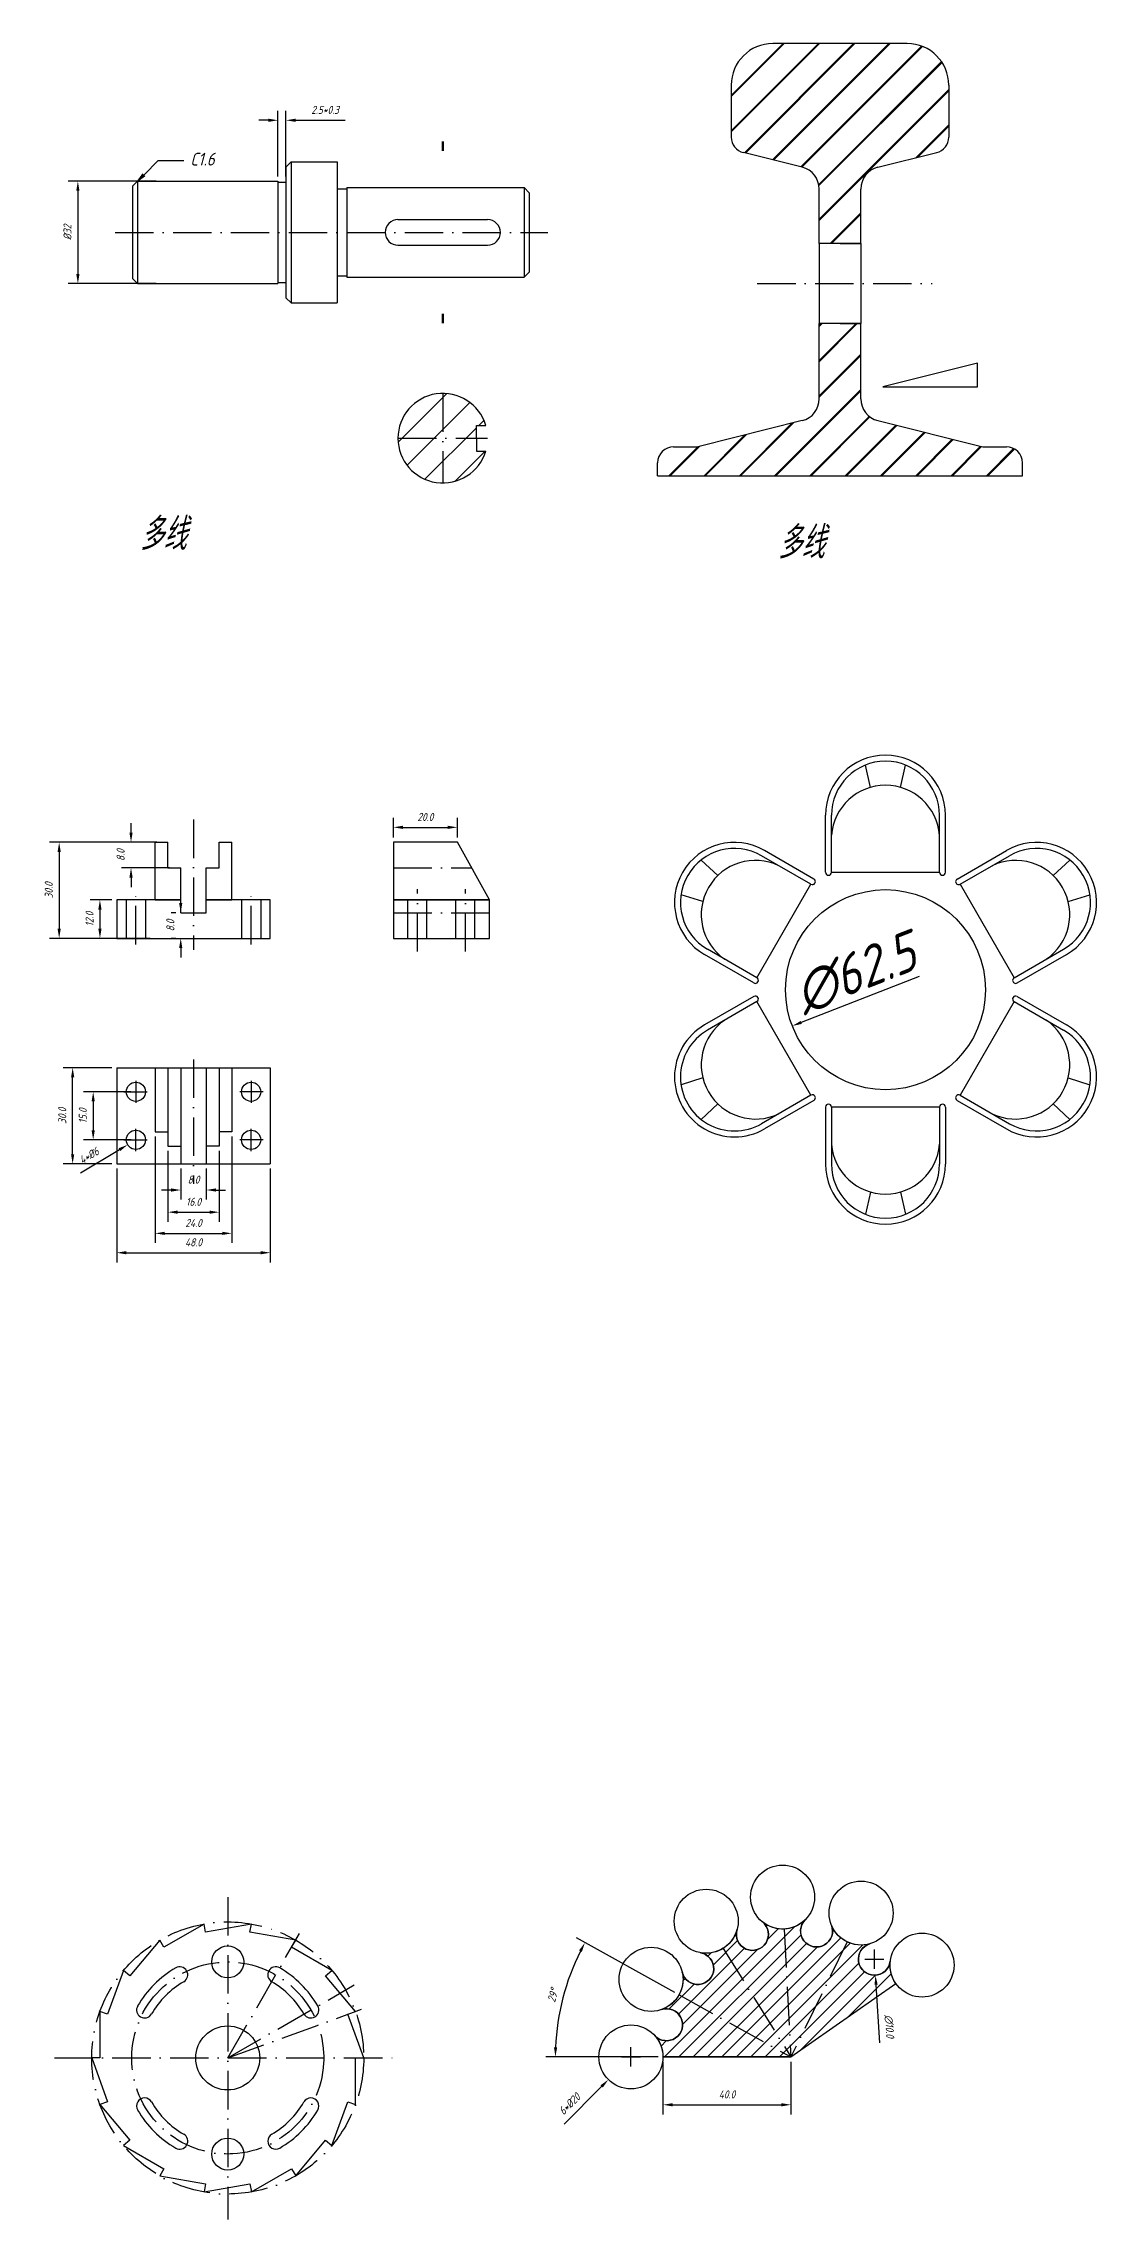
# Model space of a CAD drawing. Header units: millimetres. Extents: x 174 to 4122, y -1171 to 2347.
# Drawn here: x 174 to 503, y -1141 to -461 of the extents above; entities that cross this region are included whole.
import ezdxf
from ezdxf import colors
from ezdxf.entities.mleader import LeaderData, LeaderLine
from ezdxf.math import Vec2, Vec3

# ---------------------------------------------------------------- set-up
doc = ezdxf.new("R2010")
doc.units = ezdxf.units.MM
doc.linetypes.add('ACAD_ISO10W100', pattern=[18, 12, -3, 0, -3])
doc.linetypes.add('DASHED', pattern=[0.75, 0.5, -0.25])
doc.layers.add('中心线', color=1, linetype='ACAD_ISO10W100')
doc.layers.add('细虚线', color=3, linetype='ACAD_ISO10W100')
doc.layers.add('尺寸', color=2, linetype='Continuous', lineweight=0, plot=False)
doc.layers.add('细实线', color=3, linetype='DASHED', lineweight=0, plot=False)
doc.layers.add('粗实线', color=7, linetype='Continuous', lineweight=30)
doc.styles.add('工程样式', font='gbeitc.shx', dxfattribs={"bigfont": 'gbcbig.shx'})
doc.dimstyles.new('gongchen', dxfattribs={"dimtxt": 2.5, "dimasz": 3, "dimexe": 3, "dimexo": 1.5, "dimgap": 2, "dimtad": 1, "dimdec": 1, "dimzin": 3, "dimdsep": 46, "dimtxsty": '工程样式', "dimcen": 3, "dimdle": 3, "dimazin": 2, "dimtfac": 1, "dimtdec": 1, "dimtofl": 0, "dimtmove": 0, "dimatfit": 3, "dimfxl": 1, "dimfrac": 1, "dimtolj": 1, "dimtzin": 0, "dimarcsym": 0})

# ---------------------------------------------------------------- blocks, each defined once
blk = doc.blocks.new('*D5')
at = {"layer": 'Defpoints', "color": 0}
for p in [(211.1, -504.08), (185.14, -536.08), (211.1, -536.08)]:
    blk.add_point(p, dxfattribs=at)
at = {"layer": '尺寸', "color": 0, "lineweight": -2}
for p, q in [((209.6, -504.08), (182.14, -504.08)), ((185.14, -507.08), (185.14, -533.08)), ((209.6, -536.08), (182.14, -536.08))]:
    blk.add_line(p, q, dxfattribs=at)
at = {"layer": '尺寸', "color": 0}
for points in [[(184.64, -507.08), (185.64, -507.08), (185.14, -504.08)], [(184.64, -533.08), (185.64, -533.08), (185.14, -536.08)]]:
    blk.add_solid(points, dxfattribs=at)
at = {"layer": '尺寸', "color": 0, "insert": (181.89, -520.08), "char_height": 2.5, "attachment_point": 5, "rotation": 90, "style": '工程样式'}
blk.add_mtext('\\A1;%%C32', dxfattribs=at)
blk = doc.blocks.new('*D6')
at = {"layer": 'Defpoints', "color": 0}
for p in [(250.18, -485.06), (247.68, -504.08), (250.18, -504.08)]:
    blk.add_point(p, dxfattribs=at)
at = {"layer": '尺寸', "color": 0, "lineweight": -2}
for p, q in [((247.68, -502.58), (247.68, -482.06)), ((250.18, -502.58), (250.18, -482.06)), ((244.68, -485.06), (241.68, -485.06)), ((253.18, -485.06), (268.62, -485.06))]:
    blk.add_line(p, q, dxfattribs=at)
at = {"layer": '尺寸', "color": 0}
for points in [[(244.68, -484.56), (244.68, -485.56), (247.68, -485.06)], [(253.18, -484.56), (253.18, -485.56), (250.18, -485.06)]]:
    blk.add_solid(points, dxfattribs=at)
at = {"layer": '尺寸', "color": 0, "insert": (262.4, -481.81), "char_height": 2.5, "attachment_point": 5, "style": '工程样式'}
blk.add_mtext('\\A1;2.5*0.3', dxfattribs=at)
blk = doc.blocks.new('*D9')
at = {"layer": 'Defpoints', "color": 0}
for p in [(303.73, -705.93), (283.73, -710.6), (303.73, -710.6)]:
    blk.add_point(p, dxfattribs=at)
at = {"layer": '尺寸', "color": 0, "lineweight": -2}
for p, q in [((283.73, -709.1), (283.73, -702.93)), ((286.73, -705.93), (300.73, -705.93)), ((303.73, -709.1), (303.73, -702.93))]:
    blk.add_line(p, q, dxfattribs=at)
at = {"layer": '尺寸', "color": 0}
for points in [[(286.73, -705.43), (286.73, -706.43), (283.73, -705.93)], [(300.73, -705.43), (300.73, -706.43), (303.73, -705.93)]]:
    blk.add_solid(points, dxfattribs=at)
at = {"layer": '尺寸', "color": 0, "insert": (293.73, -702.68), "char_height": 2.5, "attachment_point": 5, "style": '工程样式'}
blk.add_mtext('\\A1;20.0', dxfattribs=at)
blk = doc.blocks.new('*D10')
at = {"layer": 'Defpoints', "color": 0}
for p in [(209.28, -710.6), (179.29, -740.6), (209.28, -740.6)]:
    blk.add_point(p, dxfattribs=at)
at = {"layer": '尺寸', "color": 0, "lineweight": -2}
for p, q in [((207.78, -710.6), (176.29, -710.6)), ((179.29, -713.6), (179.29, -737.6)), ((207.78, -740.6), (176.29, -740.6))]:
    blk.add_line(p, q, dxfattribs=at)
at = {"layer": '尺寸', "color": 0}
for points in [[(178.79, -713.6), (179.79, -713.6), (179.29, -710.6)], [(178.79, -737.6), (179.79, -737.6), (179.29, -740.6)]]:
    blk.add_solid(points, dxfattribs=at)
at = {"layer": '尺寸', "color": 0, "insert": (176.04, -725.6), "char_height": 2.5, "attachment_point": 5, "rotation": 90, "style": '工程样式'}
blk.add_mtext('\\A1;30.0', dxfattribs=at)
blk = doc.blocks.new('*D11')
at = {"layer": 'Defpoints', "color": 0}
for p in [(217.28, -732.6), (217.28, -740.6), (217.28, -740.6)]:
    blk.add_point(p, dxfattribs=at)
at = {"layer": '尺寸', "color": 0, "lineweight": -2}
for p, q in [((217.28, -729.6), (217.28, -726.6)), ((215.78, -732.6), (214.28, -732.6)), ((215.78, -740.6), (214.28, -740.6)), ((217.28, -743.6), (217.28, -746.6))]:
    blk.add_line(p, q, dxfattribs=at)
at = {"layer": '尺寸', "color": 0}
for points in [[(216.78, -729.6), (217.78, -729.6), (217.28, -732.6)], [(216.78, -743.6), (217.78, -743.6), (217.28, -740.6)]]:
    blk.add_solid(points, dxfattribs=at)
at = {"layer": '尺寸', "color": 0, "insert": (214.03, -736.6), "char_height": 2.5, "attachment_point": 5, "rotation": 90, "style": '工程样式'}
blk.add_mtext('\\A1;8.0', dxfattribs=at)
blk = doc.blocks.new('*D12')
at = {"layer": 'Defpoints', "color": 0}
for p in [(211.28, -710.6), (201.75, -718.6), (215.28, -718.6)]:
    blk.add_point(p, dxfattribs=at)
at = {"layer": '尺寸', "color": 0, "lineweight": -2}
for p, q in [((201.75, -707.6), (201.75, -704.6)), ((209.78, -710.6), (198.75, -710.6)), ((213.78, -718.6), (198.75, -718.6)), ((201.75, -721.6), (201.75, -724.6))]:
    blk.add_line(p, q, dxfattribs=at)
at = {"layer": '尺寸', "color": 0}
for points in [[(201.25, -707.6), (202.25, -707.6), (201.75, -710.6)], [(201.25, -721.6), (202.25, -721.6), (201.75, -718.6)]]:
    blk.add_solid(points, dxfattribs=at)
at = {"layer": '尺寸', "color": 0, "insert": (198.5, -714.6), "char_height": 2.5, "attachment_point": 5, "rotation": 90, "style": '工程样式'}
blk.add_mtext('\\A1;8.0', dxfattribs=at)
blk = doc.blocks.new('*D13')
at = {"layer": 'Defpoints', "color": 0}
for p in [(217.28, -811.04), (225.28, -811.04), (225.28, -819.22)]:
    blk.add_point(p, dxfattribs=at)
at = {"layer": '尺寸', "color": 0, "lineweight": -2}
for p, q in [((217.28, -812.54), (217.28, -822.22)), ((225.28, -812.54), (225.28, -822.22)), ((214.28, -819.22), (211.28, -819.22)), ((228.28, -819.22), (231.28, -819.22))]:
    blk.add_line(p, q, dxfattribs=at)
at = {"layer": '尺寸', "color": 0}
for points in [[(214.28, -818.72), (214.28, -819.72), (217.28, -819.22)], [(228.28, -818.72), (228.28, -819.72), (225.28, -819.22)]]:
    blk.add_solid(points, dxfattribs=at)
at = {"layer": '尺寸', "color": 0, "insert": (221.28, -815.97), "char_height": 2.5, "attachment_point": 5, "style": '工程样式'}
blk.add_mtext('\\A1;8.0', dxfattribs=at)
blk = doc.blocks.new('*D14')
at = {"layer": 'Defpoints', "color": 0}
for p in [(213.28, -805.49), (229.28, -805.49), (229.28, -826.14)]:
    blk.add_point(p, dxfattribs=at)
at = {"layer": '尺寸', "color": 0, "lineweight": -2}
for p, q in [((213.28, -806.99), (213.28, -829.14)), ((229.28, -806.99), (229.28, -829.14)), ((216.28, -826.14), (226.28, -826.14))]:
    blk.add_line(p, q, dxfattribs=at)
at = {"layer": '尺寸', "color": 0}
for points in [[(216.28, -825.64), (216.28, -826.64), (213.28, -826.14)], [(226.28, -825.64), (226.28, -826.64), (229.28, -826.14)]]:
    blk.add_solid(points, dxfattribs=at)
at = {"layer": '尺寸', "color": 0, "insert": (221.28, -822.89), "char_height": 2.5, "attachment_point": 5, "style": '工程样式'}
blk.add_mtext('\\A1;16.0', dxfattribs=at)
blk = doc.blocks.new('*D15')
at = {"layer": 'Defpoints', "color": 0}
for p in [(209.28, -801.04), (233.28, -801.04), (233.28, -832.76)]:
    blk.add_point(p, dxfattribs=at)
at = {"layer": '尺寸', "color": 0, "lineweight": -2}
for p, q in [((209.28, -802.54), (209.28, -835.76)), ((233.28, -802.54), (233.28, -835.76)), ((212.28, -832.76), (230.28, -832.76))]:
    blk.add_line(p, q, dxfattribs=at)
at = {"layer": '尺寸', "color": 0}
for points in [[(212.28, -832.26), (212.28, -833.26), (209.28, -832.76)], [(230.28, -832.26), (230.28, -833.26), (233.28, -832.76)]]:
    blk.add_solid(points, dxfattribs=at)
at = {"layer": '尺寸', "color": 0, "insert": (221.28, -829.51), "char_height": 2.5, "attachment_point": 5, "style": '工程样式'}
blk.add_mtext('\\A1;24.0', dxfattribs=at)
blk = doc.blocks.new('*D16')
at = {"layer": 'Defpoints', "color": 0}
for p in [(197.28, -811.04), (245.28, -811.04), (245.28, -838.81)]:
    blk.add_point(p, dxfattribs=at)
at = {"layer": '尺寸', "color": 0, "lineweight": -2}
for p, q in [((197.28, -812.54), (197.28, -841.81)), ((245.28, -812.54), (245.28, -841.81)), ((200.28, -838.81), (242.28, -838.81))]:
    blk.add_line(p, q, dxfattribs=at)
at = {"layer": '尺寸', "color": 0}
for points in [[(200.28, -838.31), (200.28, -839.31), (197.28, -838.81)], [(242.28, -838.31), (242.28, -839.31), (245.28, -838.81)]]:
    blk.add_solid(points, dxfattribs=at)
at = {"layer": '尺寸', "color": 0, "insert": (221.28, -835.56), "char_height": 2.5, "attachment_point": 5, "style": '工程样式'}
blk.add_mtext('\\A1;48.0', dxfattribs=at)
blk = doc.blocks.new('*D17')
at = {"layer": 'Defpoints', "color": 0}
for p in [(205.86, -802.01), (200.7, -805.08)]:
    blk.add_point(p, dxfattribs=at)
at = {"layer": '尺寸', "color": 0, "lineweight": -2}
for p, q in [((203.28, -806.54), (203.28, -800.54)), ((185.97, -813.84), (198.12, -806.61)), ((200.28, -803.54), (206.28, -803.54))]:
    blk.add_line(p, q, dxfattribs=at)
at = {"layer": '尺寸', "color": 0}
blk.add_solid([(197.87, -806.18), (198.38, -807.04), (200.7, -805.08)], dxfattribs=at)
at = {"layer": '尺寸', "color": 0, "insert": (188.6, -808.49), "char_height": 2.5, "attachment_point": 5, "rotation": 30.75279, "style": '工程样式'}
blk.add_mtext('\\A1;4*%%c6', dxfattribs=at)
blk = doc.blocks.new('*D18')
at = {"layer": 'Defpoints', "color": 0}
for p in [(203.14, -788.54), (189.93, -803.57), (203.28, -803.57)]:
    blk.add_point(p, dxfattribs=at)
at = {"layer": '尺寸', "color": 0, "lineweight": -2}
for p, q in [((201.64, -788.54), (186.93, -788.54)), ((189.93, -791.54), (189.93, -800.57)), ((201.78, -803.57), (186.93, -803.57))]:
    blk.add_line(p, q, dxfattribs=at)
at = {"layer": '尺寸', "color": 0}
for points in [[(189.43, -791.54), (190.43, -791.54), (189.93, -788.54)], [(189.43, -800.57), (190.43, -800.57), (189.93, -803.57)]]:
    blk.add_solid(points, dxfattribs=at)
at = {"layer": '尺寸', "color": 0, "insert": (186.68, -796.06), "char_height": 2.5, "attachment_point": 5, "rotation": 90, "style": '工程样式'}
blk.add_mtext('\\A1;15.0', dxfattribs=at)
blk = doc.blocks.new('*D19')
at = {"layer": 'Defpoints', "color": 0}
for p in [(183.51, -781.04), (197.28, -781.04), (197.28, -811.04)]:
    blk.add_point(p, dxfattribs=at)
at = {"layer": '尺寸', "color": 0, "lineweight": -2}
for p, q in [((195.78, -781.04), (180.51, -781.04)), ((183.51, -808.04), (183.51, -784.04)), ((195.78, -811.04), (180.51, -811.04))]:
    blk.add_line(p, q, dxfattribs=at)
at = {"layer": '尺寸', "color": 0}
for points in [[(183.01, -784.04), (184.01, -784.04), (183.51, -781.04)], [(183.01, -808.04), (184.01, -808.04), (183.51, -811.04)]]:
    blk.add_solid(points, dxfattribs=at)
at = {"layer": '尺寸', "color": 0, "insert": (180.26, -796.04), "char_height": 2.5, "attachment_point": 5, "rotation": 90, "style": '工程样式'}
blk.add_mtext('\\A1;30.0', dxfattribs=at)
blk = doc.blocks.new('*D20')
at = {"layer": 'Defpoints', "color": 0}
for p in [(197.28, -728.6), (192.03, -740.6), (197.28, -740.6)]:
    blk.add_point(p, dxfattribs=at)
at = {"layer": '尺寸', "color": 0, "lineweight": -2}
for p, q in [((195.78, -728.6), (189.03, -728.6)), ((192.03, -731.6), (192.03, -737.6)), ((195.78, -740.6), (189.03, -740.6))]:
    blk.add_line(p, q, dxfattribs=at)
at = {"layer": '尺寸', "color": 0}
for points in [[(191.53, -731.6), (192.53, -731.6), (192.03, -728.6)], [(191.53, -737.6), (192.53, -737.6), (192.03, -740.6)]]:
    blk.add_solid(points, dxfattribs=at)
at = {"layer": '尺寸', "color": 0, "insert": (188.78, -734.6), "char_height": 2.5, "attachment_point": 5, "rotation": 90, "style": '工程样式'}
blk.add_mtext('\\A1;12.0', dxfattribs=at)
blk = doc.blocks.new('*D21')
at = {"layer": 'Defpoints', "color": 0}
for p in [(466.66, -745.33), (408.41, -767.96)]:
    blk.add_point(p, dxfattribs=at)
at = {"layer": '尺寸', "color": 0, "lineweight": -2}
blk.add_line((448.07, -752.55), (411.2, -766.87), dxfattribs=at)
at = {"layer": '尺寸', "color": 0}
blk.add_solid([(411.02, -766.41), (411.38, -767.34), (408.41, -767.96)], dxfattribs=at)
at = {"layer": '尺寸', "color": 0, "insert": (428.05, -751.48), "char_height": 2.5, "attachment_point": 5, "rotation": 21.23431, "style": '工程样式'}
blk.add_mtext('\\A1;{\\H5x;∅62.5}', dxfattribs=at)
blk = doc.blocks.new('*D23')
at = {"layer": 'Defpoints', "color": 0}
for p in [(367.99, -1090.02), (407.99, -1090.02), (407.99, -1104.97)]:
    blk.add_point(p, dxfattribs=at)
at = {"layer": '尺寸', "color": 0, "lineweight": -2}
for p, q in [((367.99, -1091.52), (367.99, -1107.97)), ((407.99, -1091.52), (407.99, -1107.97)), ((370.99, -1104.97), (404.99, -1104.97))]:
    blk.add_line(p, q, dxfattribs=at)
at = {"layer": '尺寸', "color": 0}
for points in [[(370.99, -1104.47), (370.99, -1105.47), (367.99, -1104.97)], [(404.99, -1104.47), (404.99, -1105.47), (407.99, -1104.97)]]:
    blk.add_solid(points, dxfattribs=at)
at = {"layer": '尺寸', "color": 0, "insert": (387.99, -1101.72), "char_height": 2.5, "attachment_point": 5, "style": '工程样式'}
blk.add_mtext('\\A1;40.0', dxfattribs=at)
blk = doc.blocks.new('*D24')
at = {"layer": 'Defpoints', "color": 0}
for p in [(338.52, -1065.64), (373, -1070.63), (367.99, -1090.02), (407.99, -1090.02), (407.99, -1090.02)]:
    blk.add_point(p, dxfattribs=at)
at = {"layer": '尺寸', "color": 0, "lineweight": -2}
for p, q in [((371.69, -1069.9), (340.98, -1052.87)), ((366.49, -1090.02), (331.37, -1090.02))]:
    blk.add_line(p, q, dxfattribs=at)
blk.add_arc((407.99, -1090.02), 73.62, 153.33496, 177.66504, dxfattribs=at)
at = {"layer": '尺寸', "color": 0}
for points in [[(341.76, -1056.75), (342.64, -1057.21), (343.6, -1054.33)], [(334.93, -1087.03), (333.93, -1087.01), (334.37, -1090.02)]]:
    blk.add_solid(points, dxfattribs=at)
at = {"layer": '尺寸', "color": 0, "insert": (333.57, -1070.77), "char_height": 2.5, "attachment_point": 5, "rotation": 75.5, "style": '工程样式'}
blk.add_mtext('\\A1;29°', dxfattribs=at)
blk = doc.blocks.new('*D25')
at = {"layer": 'Defpoints', "color": 0}
for p in [(433.73, -1054.5), (434.39, -1064.48)]:
    blk.add_point(p, dxfattribs=at)
at = {"layer": '尺寸', "color": 0, "lineweight": -2}
for p, q in [((431.06, -1059.49), (437.06, -1059.49)), ((434.06, -1062.49), (434.06, -1056.49)), ((435.81, -1085.66), (434.59, -1067.47))]:
    blk.add_line(p, q, dxfattribs=at)
at = {"layer": '尺寸', "color": 0}
blk.add_solid([(435.09, -1067.44), (434.1, -1067.51), (434.39, -1064.48)], dxfattribs=at)
at = {"layer": '尺寸', "color": 0, "insert": (438.72, -1080.46), "char_height": 2.5, "attachment_point": 5, "rotation": 273.82135, "style": '工程样式'}
blk.add_mtext('\\A1;∅10.0', dxfattribs=at)
blk = doc.blocks.new('*D26')
at = {"layer": 'Defpoints', "color": 0}
for p in [(365.04, -1082.93), (350.94, -1097.11)]:
    blk.add_point(p, dxfattribs=at)
at = {"layer": '尺寸', "color": 0, "lineweight": -2}
for p, q in [((357.99, -1093.02), (357.99, -1087.02)), ((354.99, -1090.02), (360.99, -1090.02)), ((337.07, -1111.04), (348.82, -1099.23))]:
    blk.add_line(p, q, dxfattribs=at)
at = {"layer": '尺寸', "color": 0}
blk.add_solid([(348.47, -1098.88), (349.17, -1099.59), (350.94, -1097.11)], dxfattribs=at)
at = {"layer": '尺寸', "color": 0, "insert": (338.77, -1104.73), "char_height": 2.5, "attachment_point": 5, "rotation": 45.14278, "style": '工程样式'}
blk.add_mtext('\\A1;6*%%c20', dxfattribs=at)

msp = doc.modelspace()

# ---------------------------------------------------------------- hatches: boundary and pattern name
at = {"layer": '细实线'}
h = msp.add_hatch(dxfattribs=at)
h.set_pattern_fill('JIS_LC_8', color=256, style=0)
h.set_pattern_definition([(45, (16.5214, -574.303), (-5.51543, 5.51543), []), (45, (16.9214, -574.303), (-5.51543, 5.51543), [])])
h.paths.add_polyline_path([(457.32, -474.08, 0.414214), (444.32, -461.08), (402.32, -461.08, 0.414214), (389.32, -474.08), (389.32, -490.3, 0.344151), (393.11, -495.15), (411.52, -499.75, -0.344151), (416.82, -506.54), (416.82, -523.58), (429.82, -523.58), (429.82, -506.54, -0.344151), (435.13, -499.75), (453.54, -495.15, 0.344151), (457.32, -490.3)])
h.paths.add_polyline_path([(435.13, -578.87, -0.344151), (429.82, -572.08), (429.82, -548.58), (416.82, -548.58), (416.82, -572.08, -0.344151), (411.52, -578.87), (379.28, -586.93, -0.061321), (378.07, -587.08), (371.32, -587.08, 0.414214), (366.32, -592.08), (366.32, -596.08), (480.32, -596.08), (480.32, -592.08, 0.414214), (475.32, -587.08), (467.96, -587.08)])
h = msp.add_hatch(dxfattribs=at)
h.set_pattern_fill('JIS_WOOD', color=256, scale=10, style=0)
h.set_pattern_definition([(45, (16.5214, -574.303), (-5, 5), [])])
h.paths.add_polyline_path([(299.17, -570.37, 0.414026), (285.18, -584.37), (299.18, -584.37)])
h.paths.add_polyline_path([(299.18, -584.37), (285.18, -584.37, 0.414401), (299.19, -598.37)])
h.paths.add_polyline_path([(312.6, -588.37), (309.68, -588.37), (309.68, -584.37), (299.18, -584.37), (299.19, -598.37, 0.331502)])
h.paths.add_polyline_path([(299.17, -570.37), (299.18, -584.37), (309.68, -584.37), (309.68, -580.37), (312.6, -580.37, 0.331857)])
h = msp.add_hatch(dxfattribs=at)
h.set_pattern_fill('ANSI31', color=256, style=0)
h.set_pattern_definition([(45, (-90.0456, 54.4403), (-2.245064, 2.245064), [])])
h.paths.add_polyline_path([(440.76, -1067.07, -0.153915), (438.95, -1061.34, -0.030877), (439.02, -1060.11, -1.858203), (432.68, -1054.69, -0.384607), (420.63, -1048.81, -1.858203), (412.45, -1047.15, -0.384607), (399.07, -1047.85, -1.858203), (391.11, -1050.36, -0.384607), (379.74, -1057.46, -1.858203), (374, -1063.51, -0.057109), (374.26, -1065.78, -0.32046), (367.5, -1075.24, -1.858203), (365.41, -1083.32, -0.185674), (367.99, -1090.02), (407.99, -1090.02)])

# ---------------------------------------------------------------- linework, layer by layer
at = {"layer": '中心线'}
for p, q in [((196.77, -520.08), (331.96, -520.08)), ((397.47, -536.08), (452.1, -536.08)), ((299.17, -570.37), (299.19, -598.37)), ((285.18, -584.37), (313.17, -584.37)), ((221.28, -703.52), (221.28, -744.23)), ((203.28, -742.48), (203.28, -725.79)), ((239.28, -742.48), (239.28, -725.79)), ((291.23, -744.74), (291.23, -725.22)), ((306.23, -744.74), (306.23, -725.22)), ((221.28, -778.45), (221.28, -817.27)), ((203.28, -785.06), (203.28, -791.99)), ((239.28, -785.06), (239.28, -791.99)), ((199.48, -788.54), (206.8, -788.54)), ((243.08, -788.54), (235.76, -788.54)), ((203.28, -807.03), (203.28, -800.1)), ((239.28, -807.03), (239.28, -800.1)), ((199.48, -803.54), (206.8, -803.54)), ((243.08, -803.54), (235.76, -803.54)), ((231.97, -1040.1), (231.97, -1140.8)), ((231.97, -1090.35), (254.4, -1051.49)), ((405.9, -1050.07), (407.99, -1090.02)), ((386.79, -1056.1), (407.99, -1090.02)), ((425.52, -1054.07), (407.99, -1090.02)), ((231.97, -1090.35), (271.52, -1067.52)), ((373, -1070.63), (407.99, -1090.02)), ((231.97, -1090.35), (273.79, -1075.13)), ((177.8, -1090.35), (284.28, -1090.35))]:
    msp.add_line(p, q, dxfattribs=at)
for radius in [42.5, 30]:
    msp.add_circle((231.97, -1090.35), radius, dxfattribs=at)
at = {"layer": '尺寸'}
for points in [[(299.18, -494.66, 0.7, 0.7, 0), (299.18, -491.66, 0, 0, 0), (303.18, -491.66, 0.7, 0, 0), (305.18, -491.66, 0, 0, 0)], [(299.18, -545.5, 0.7, 0.7, 0), (299.18, -548.5, 0, 0, 0), (303.18, -548.5, 0.7, 0, 0), (305.18, -548.5, 0, 0, 0)]]:
    msp.add_lwpolyline(points, format="xyseb", dxfattribs=at)
at = {"layer": '粗实线', "linetype": 'Continuous'}
for p, q in [((444.32, -461.08), (402.32, -461.08)), ((250.18, -499.68), (250.18, -540.48)), ((266.18, -498.08), (266.18, -542.08)), ((202.18, -505.68), (202.18, -534.48)), ((247.68, -504.08), (247.68, -536.08)), ((247.68, -504.38), (247.68, -535.78)), ((250.18, -504.38), (250.18, -535.78)), ((266.18, -506.48), (266.18, -533.68)), ((269.18, -506.08), (269.18, -534.08)), ((269.18, -506.48), (269.18, -533.68)), ((326.18, -507.68), (326.18, -532.48)), ((366.32, -596.08), (480.32, -596.08)), ((209.28, -710.6), (213.28, -710.6)), ((229.28, -710.6), (233.28, -710.6)), ((213.28, -718.6), (217.28, -718.6)), ((225.28, -718.6), (229.28, -718.6)), ((209.28, -728.6), (217.28, -728.6)), ((217.28, -732.6), (225.28, -732.6)), ((225.28, -728.6), (233.28, -728.6))]:
    msp.add_line(p, q, dxfattribs=at)
at = {"layer": '粗实线'}
for p, q in [((389.32, -474.08), (389.32, -490.3)), ((457.32, -474.08), (457.32, -490.3)), ((411.52, -499.75), (393.11, -495.15)), ((435.13, -499.75), (453.54, -495.15)), ((251.78, -498.08), (250.18, -499.68)), ((251.78, -498.08), (266.18, -498.08)), ((251.78, -498.08), (251.78, -542.08)), ((203.78, -504.08), (202.18, -505.68)), ((203.78, -504.08), (247.68, -504.08)), ((203.78, -504.08), (203.78, -536.08)), ((247.68, -504.38), (250.18, -504.38)), ((266.18, -506.48), (269.18, -506.48)), ((269.18, -506.08), (324.58, -506.08)), ((324.58, -506.08), (326.18, -507.68)), ((324.58, -506.08), (324.58, -534.08)), ((416.82, -523.58), (416.82, -506.54)), ((429.82, -523.58), (429.82, -506.54)), ((285.18, -516.08), (313.18, -516.08)), ((285.18, -524.08), (313.18, -524.08)), ((429.82, -523.58), (416.82, -523.58)), ((416.82, -523.58), (416.82, -548.58)), ((423.32, -523.58), (429.82, -523.58)), ((429.82, -523.58), (429.82, -548.58)), ((203.78, -536.08), (202.18, -534.48)), ((203.78, -536.08), (247.68, -536.08)), ((247.68, -535.78), (250.18, -535.78)), ((266.18, -533.68), (269.18, -533.68)), ((269.18, -534.08), (324.58, -534.08)), ((326.18, -532.48), (324.58, -534.08)), ((251.78, -542.08), (250.18, -540.48)), ((251.78, -542.08), (266.18, -542.08)), ((416.82, -572.08), (416.82, -548.58)), ((429.82, -548.58), (416.82, -548.58)), ((423.32, -548.58), (429.82, -548.58)), ((429.82, -572.08), (429.82, -548.58)), ((466.29, -560.91), (436.7, -568.31)), ((466.29, -568.31), (466.29, -560.91)), ((436.7, -568.31), (466.29, -568.31)), ((309.68, -584.37), (309.68, -580.37)), ((309.68, -580.37), (312.6, -580.37)), ((309.68, -584.37), (309.68, -588.37)), ((411.52, -578.87), (379.28, -586.93)), ((435.13, -578.87), (467.96, -587.08)), ((309.68, -588.37), (312.6, -588.37)), ((371.32, -587.08), (378.07, -587.08)), ((467.96, -587.08), (475.32, -587.08)), ((366.32, -596.08), (366.32, -592.08)), ((480.32, -596.08), (480.32, -592.08)), ((432.85, -693.44), (431.28, -686.48)), ((442.22, -693.44), (443.78, -686.48)), ((418.78, -719.97), (418.78, -702.15)), ((420.66, -719.97), (420.66, -702.15)), ((454.41, -719.97), (454.41, -702.15)), ((456.28, -719.97), (456.28, -702.15)), ((209.28, -728.6), (209.28, -710.6)), ((213.28, -718.6), (213.28, -710.6)), ((229.28, -718.6), (229.28, -710.6)), ((233.28, -728.6), (233.28, -710.6)), ((313.73, -728.6), (303.73, -710.6)), ((415.15, -722.07), (399.72, -713.16)), ((459.92, -722.07), (475.35, -713.16)), ((217.28, -732.6), (217.28, -718.6)), ((225.28, -732.6), (225.28, -718.6)), ((385.14, -720.98), (379.9, -716.15)), ((414.21, -723.69), (398.78, -714.78)), ((420.66, -719.97), (454.41, -719.97)), ((460.86, -723.69), (476.29, -714.78)), ((489.93, -720.98), (495.17, -716.15)), ((380.46, -729.1), (373.65, -726.97)), ((397.33, -752.92), (414.21, -723.69)), ((460.86, -723.69), (477.74, -752.92)), ((494.61, -729.1), (501.42, -726.97)), ((197.28, -728.6), (197.28, -740.6)), ((217.28, -728.6), (197.28, -728.6)), ((245.28, -728.6), (225.28, -728.6)), ((245.28, -740.6), (245.28, -728.6)), ((197.28, -740.6), (245.28, -740.6)), ((396.4, -754.54), (380.97, -745.64)), ((397.33, -752.92), (381.91, -744.01)), ((477.74, -752.92), (493.16, -744.01)), ((478.67, -754.54), (494.1, -745.64)), ((396.4, -758.74), (380.97, -767.65)), ((397.33, -760.37), (381.91, -769.27)), ((414.21, -789.6), (397.33, -760.37)), ((477.74, -760.37), (460.86, -789.6)), ((477.74, -760.37), (493.16, -769.27)), ((478.67, -758.74), (494.1, -767.65)), ((197.28, -781.04), (245.28, -781.04)), ((197.28, -781.04), (197.28, -811.04)), ((209.28, -781.04), (209.28, -801.04)), ((213.28, -781.04), (213.28, -805.49)), ((217.28, -781.04), (217.28, -811.04)), ((225.28, -781.04), (225.28, -811.04)), ((229.28, -781.04), (229.28, -805.49)), ((233.28, -781.04), (233.28, -801.04)), ((245.28, -781.04), (245.28, -811.04)), ((380.46, -784.18), (373.65, -786.31)), ((494.61, -784.18), (501.42, -786.31)), ((385.14, -792.3), (379.9, -797.14)), ((414.21, -789.6), (398.78, -798.5)), ((415.15, -791.22), (399.72, -800.13)), ((418.78, -793.32), (418.78, -811.13)), ((420.66, -793.32), (420.66, -811.13)), ((454.41, -793.32), (420.66, -793.32)), ((454.41, -793.32), (454.41, -811.13)), ((456.28, -793.32), (456.28, -811.13)), ((459.92, -791.22), (475.35, -800.13)), ((460.86, -789.6), (476.29, -798.5)), ((489.93, -792.3), (495.17, -797.14)), ((209.28, -801.04), (213.28, -801.04)), ((233.28, -801.04), (229.28, -801.04)), ((213.28, -805.49), (217.28, -805.49)), ((229.28, -805.49), (225.28, -805.49)), ((197.28, -811.04), (245.28, -811.04)), ((432.85, -819.85), (431.28, -826.81)), ((442.22, -819.85), (443.78, -826.81)), ((210.72, -1053.54), (201.38, -1064.68)), ((212, -1055.76), (210.72, -1053.54)), ((224.59, -1048.5), (212, -1055.76)), ((225.03, -1051.02), (224.59, -1048.5)), ((239.35, -1048.5), (225.03, -1051.02)), ((238.9, -1051.02), (239.35, -1048.5)), ((253.22, -1053.54), (238.9, -1051.02)), ((251.94, -1055.76), (253.22, -1053.54)), ((264.53, -1063.03), (251.94, -1055.76)), ((199.41, -1063.03), (194.44, -1076.69)), ((201.38, -1064.68), (199.41, -1063.03)), ((262.56, -1064.68), (264.53, -1063.03)), ((271.91, -1075.81), (262.56, -1064.68)), ((407.99, -1090.02), (440.76, -1067.07)), ((194.44, -1076.69), (192.03, -1075.81)), ((192.03, -1075.81), (192.03, -1090.35)), ((269.5, -1076.69), (271.91, -1075.81)), ((274.47, -1090.35), (269.5, -1076.69)), ((192.03, -1090.35), (189.47, -1090.35)), ((189.47, -1090.35), (194.44, -1104.01)), ((271.91, -1104.89), (271.91, -1090.35)), ((271.91, -1090.35), (274.47, -1090.35)), ((367.99, -1090.02), (407.99, -1090.02)), ((407.99, -1090.02), (367.99, -1090.02)), ((194.44, -1104.01), (192.03, -1104.89)), ((192.03, -1104.89), (201.38, -1116.02)), ((264.53, -1117.67), (269.5, -1104.01)), ((269.5, -1104.01), (271.91, -1104.89)), ((201.38, -1116.02), (199.41, -1117.67)), ((199.41, -1117.67), (212, -1124.94)), ((253.22, -1127.16), (262.56, -1116.02)), ((262.56, -1116.02), (264.53, -1117.67)), ((212, -1124.94), (210.72, -1127.16)), ((210.72, -1127.16), (225.03, -1129.68)), ((239.35, -1132.2), (251.94, -1124.94)), ((251.94, -1124.94), (253.22, -1127.16)), ((225.03, -1129.68), (224.59, -1132.2)), ((224.59, -1132.2), (238.9, -1129.68)), ((238.9, -1129.68), (239.35, -1132.2))]:
    msp.add_line(p, q, dxfattribs=at)
msp.add_lwpolyline([(303.73, -710.6), (283.73, -710.6), (283.73, -728.6), (313.73, -728.6)], dxfattribs=at)
msp.add_lwpolyline([(283.73, -740.6), (313.73, -740.6), (313.73, -728.6), (283.73, -728.6)], close=True, dxfattribs=at)
msp.add_lwpolyline([(440.76, -1067.07, -0.153915), (438.95, -1061.34, -0.030877), (439.02, -1060.11, -1.858203), (432.68, -1054.69, -0.384607), (420.63, -1048.81, -1.858203), (412.45, -1047.15, -0.384607), (399.07, -1047.85, -1.858203), (391.11, -1050.36, -0.384607), (379.74, -1057.46, -1.858203), (374, -1063.51, -0.057109), (374.26, -1065.78, -0.32046), (367.5, -1075.24, -1.858203), (365.41, -1083.32, -0.185674), (367.99, -1090.02), (407.99, -1090.02)], format="xyb", close=True, dxfattribs=at)
for centre, radius in [((437.53, -756.64), 31.25), ((203.28, -788.54), 3), ((239.28, -788.54), 3), ((203.28, -803.54), 3), ((239.28, -803.54), 3), ((405.37, -1040.09), 10), ((381.49, -1047.62), 10), ((429.91, -1045.08), 10), ((448.95, -1061.34), 10), ((231.97, -1060.35), 5), ((364.26, -1065.78), 10), ((231.97, -1090.35), 10), ((357.99, -1090.02), 10), ((231.97, -1120.35), 5)]:
    msp.add_circle(centre, radius, dxfattribs=at)
for centre, radius, start, end in [((402.32, -474.08), 13, 90, 180), ((444.32, -474.08), 13, 0, 90), ((394.32, -490.3), 5, 180, 255.96376), ((452.32, -490.3), 5, 284.03624, 0), ((409.82, -506.54), 7, 0, 75.96376), ((436.82, -506.54), 7, 104.03624, 180), ((285.18, -520.08), 4, 90, 270), ((313.18, -520.08), 4, 270, 90), ((299.18, -584.37), 14, 16.60155, 343.39845), ((409.82, -572.08), 7, 284.03624, 0), ((436.82, -572.08), 7, 180, 255.96376), ((371.32, -592.08), 5, 90, 180), ((378.07, -582.08), 5, 270, 284.03624), ((475.32, -592.08), 5, 0, 90), ((437.53, -702.15), 18.75, 0, 180), ((437.53, -702.15), 16.88, 0, 180), ((437.53, -709.7), 16.93, 4.4052, 175.5948), ((390.35, -729.4), 18.75, 60, 240), ((390.35, -729.4), 16.88, 60, 240), ((484.72, -729.4), 18.75, 300, 120), ((484.72, -729.4), 16.88, 300, 120), ((396.88, -733.17), 16.93, 64.4052, 235.5948), ((419.72, -719.97), 0.938, 180, 0), ((455.35, -719.97), 0.938, 180, 0), ((478.19, -733.17), 16.93, 304.4052, 115.5948), ((414.68, -722.88), 0.938, 240, 60), ((460.39, -722.88), 0.937, 120, 300), ((396.87, -753.73), 0.938, 240, 60), ((478.2, -753.73), 0.937, 120, 300), ((396.87, -759.56), 0.938, 300, 120), ((478.2, -759.56), 0.938, 60, 240), ((390.35, -783.89), 18.75, 120, 300), ((396.88, -780.11), 16.93, 124.4052, 295.5948), ((478.19, -780.11), 16.93, 244.4052, 55.5948), ((484.72, -783.89), 18.75, 240, 60), ((390.35, -783.89), 16.88, 120, 300), ((484.72, -783.89), 16.88, 240, 60), ((414.68, -790.41), 0.938, 300, 120), ((419.72, -793.32), 0.938, 0, 180), ((455.35, -793.32), 0.938, 0, 180), ((460.39, -790.41), 0.938, 60, 240), ((437.53, -803.58), 16.93, 184.4052, 355.5948), ((437.53, -811.13), 18.75, 180, 0), ((437.53, -811.13), 16.88, 180, 0), ((395.92, -1051.73), 5, 164.07421, 50.92579), ((415.99, -1050.68), 5, 135.07421, 21.92579), ((378.87, -1062.38), 5, 193.07421, 79.92579), ((434.06, -1059.49), 5, 106.07421, 352.92579), ((231.97, -1090.35), 32.5, 120, 150), ((231.97, -1090.35), 27.5, 120, 150), ((216.97, -1064.37), 2.5, 300, 120), ((246.97, -1064.37), 2.5, 60, 240), ((231.97, -1090.35), 27.5, 30, 60), ((231.97, -1090.35), 32.5, 30, 60), ((205.99, -1075.35), 2.5, 150, 330), ((257.95, -1075.35), 2.5, 210, 30), ((369.12, -1079.97), 5, 222.07421, 108.92579), ((205.99, -1105.35), 2.5, 30, 210), ((231.97, -1090.35), 32.5, 210, 240), ((231.97, -1090.35), 27.5, 210, 240), ((231.97, -1090.35), 27.5, 300, 330), ((231.97, -1090.35), 32.5, 300, 330), ((257.95, -1105.35), 2.5, 330, 150), ((216.97, -1116.33), 2.5, 240, 60), ((246.97, -1116.33), 2.5, 120, 300)]:
    msp.add_arc(centre, radius, start, end, dxfattribs=at)
at = {"layer": '细虚线'}
for p, q in [((283.73, -718.6), (308.17, -718.6)), ((200.28, -728.6), (200.28, -740.6)), ((206.28, -728.6), (206.28, -740.6)), ((236.28, -728.6), (236.28, -740.6)), ((242.28, -728.6), (242.28, -740.6)), ((283.73, -732.6), (313.73, -732.6)), ((288.23, -740.6), (288.23, -728.6)), ((294.23, -740.6), (294.23, -728.6)), ((303.23, -740.6), (303.23, -728.6)), ((309.23, -740.6), (309.23, -728.6))]:
    msp.add_line(p, q, dxfattribs=at)

# ---------------------------------------------------------------- texts
at = {"layer": '尺寸', "style": '工程样式'}
for p in [(204.56, -619.29), (403.94, -621.95)]:
    msp.add_text('多线', height=10, dxfattribs=at).set_placement(p)

# ---------------------------------------------------------------- dimensions: what is measured, and where the dimension line sits
at = {"layer": '尺寸'}
dim = msp.add_linear_dim(base=(250.18, -485.06), p1=(247.68, -504.08), p2=(250.18, -504.08), text='2.5*0.3', dimstyle='gongchen', dxfattribs=at)
dim.commit()
dim.dimension.update_dxf_attribs({"geometry": '*D6', "text_midpoint": (262.4, -481.81)})
dim = msp.add_linear_dim(base=(185.14, -536.08), p1=(211.1, -504.08), p2=(211.1, -536.08), angle=90, text='%%C32', dimstyle='gongchen', dxfattribs=at)
dim.commit()
dim.dimension.update_dxf_attribs({"geometry": '*D5', "text_midpoint": (181.89, -520.08)})
for base, p1, p2, picture, middle in [((201.75, -718.6), (211.28, -710.6), (215.28, -718.6), '*D12', (198.5, -714.6)), ((217.28, -740.6), (217.28, -732.6), (217.28, -740.6), '*D11', (214.03, -736.6)), ((192.03, -740.6), (197.28, -728.6), (197.28, -740.6), '*D20', (188.78, -734.6)), ((183.51, -781.04), (197.28, -811.04), (197.28, -781.04), '*D19', (180.26, -796.04)), ((189.93, -803.57), (203.14, -788.54), (203.28, -803.57), '*D18', (186.68, -796.06))]:
    dim = msp.add_linear_dim(base=base, p1=p1, p2=p2, angle=90, dimstyle='gongchen', dxfattribs=at)
    dim.commit()
    dim.dimension.update_dxf_attribs({"geometry": picture, "text_midpoint": middle})
dim = msp.add_linear_dim(base=(303.73, -705.93), p1=(283.73, -710.6), p2=(303.73, -710.6), dimstyle='gongchen', override={"dimtxt": 2.5}, dxfattribs=at)
dim.commit()
dim.dimension.update_dxf_attribs({"geometry": '*D9', "text_midpoint": (293.73, -702.68)})
dim = msp.add_linear_dim(base=(179.29, -740.6), p1=(209.28, -710.6), p2=(209.28, -740.6), angle=90, dimstyle='gongchen', override={"dimtxt": 2.5}, dxfattribs=at)
dim.commit()
dim.dimension.update_dxf_attribs({"geometry": '*D10', "text_midpoint": (176.04, -725.6)})
for p1, p2, text, picture, middle in [((466.66, -745.33), (408.41, -767.96), '{\\H5x;<>}', '*D21', (431.03, -759.17)), ((205.86, -802.01), (200.7, -805.08), '4*%%c6', '*D17', (190.27, -811.29)), ((365.04, -1082.93), (350.94, -1097.11), '6*%%c20', '*D26', (341.07, -1107.02))]:
    dim = msp.add_diameter_dim_2p(p1=p1, p2=p2, text=text, dimstyle='gongchen', dxfattribs=at)
    dim.commit()
    dim.dimension.update_dxf_attribs({"geometry": picture, "text_midpoint": middle, "dimtype": 163})
for base, p1, p2, picture, middle in [((233.28, -832.76), (209.28, -801.04), (233.28, -801.04), '*D15', (221.28, -829.51)), ((229.28, -826.14), (213.28, -805.49), (229.28, -805.49), '*D14', (221.28, -822.89)), ((245.28, -838.81), (197.28, -811.04), (245.28, -811.04), '*D16', (221.28, -835.56)), ((225.28, -819.22), (217.28, -811.04), (225.28, -811.04), '*D13', (221.28, -815.97)), ((407.99, -1104.97), (367.99, -1090.02), (407.99, -1090.02), '*D23', (387.99, -1101.72))]:
    dim = msp.add_linear_dim(base=base, p1=p1, p2=p2, dimstyle='gongchen', dxfattribs=at)
    dim.commit()
    dim.dimension.update_dxf_attribs({"geometry": picture, "text_midpoint": middle})
dim = msp.add_angular_dim_2l(base=(338.521, -1065.6447), line1=((407.9891, -1090.0175), (367.9891, -1090.0175)), line2=((407.9891, -1090.0175), (373.0043, -1070.6251)), dimstyle='gongchen', dxfattribs=at)
dim.commit()
dim.dimension.update_dxf_attribs({"geometry": '*D24', "text_midpoint": (333.568, -1070.7708)})
dim = msp.add_diameter_dim_2p(p1=(433.73, -1054.5), p2=(434.39, -1064.48), dimstyle='gongchen', dxfattribs=at)
dim.commit()
dim.dimension.update_dxf_attribs({"geometry": '*D25', "text_midpoint": (435.48, -1080.67), "dimtype": 163})

# ---------------------------------------------------------------- leaders
ml = msp.add_multileader_mtext('Standard', dxfattribs=at)
ml.set_content('C1.6', color=256, style='工程样式')
ml.set_leader_properties()
ml.build(insert=Vec2(0, 0))
ctx = ml.context
ctx.base_point, ctx.plane_origin = Vec3(218.26, -497.6), Vec3(202.98, -504.88)
notes = []
notes.append((ctx, [(0, (1, 1, 0), (210.26, -497.6), (1, 0), 8, [(0, [(202.98, -504.88)], 0, [])])]))
ctx.mtext.insert, ctx.mtext.flow_direction = Vec3(220.26, -495.2), 5
for ctx, leaders in notes:
    for number, flags, end, landing, length, lines in leaders:
        leader = LeaderData()
        leader.index, (leader.has_last_leader_line, leader.has_dogleg_vector, leader.attachment_direction) = number, flags
        leader.last_leader_point, leader.dogleg_vector, leader.dogleg_length = Vec3(end), Vec3(landing), length
        for number, points, colour, breaks in lines:
            line = LeaderLine()
            line.index, line.vertices, line.color, line.breaks = number, Vec3.list(points), colors.encode_raw_color(colour), breaks
            leader.lines.append(line)
        ctx.leaders.append(leader)

doc.saveas('drawing.dxf')
